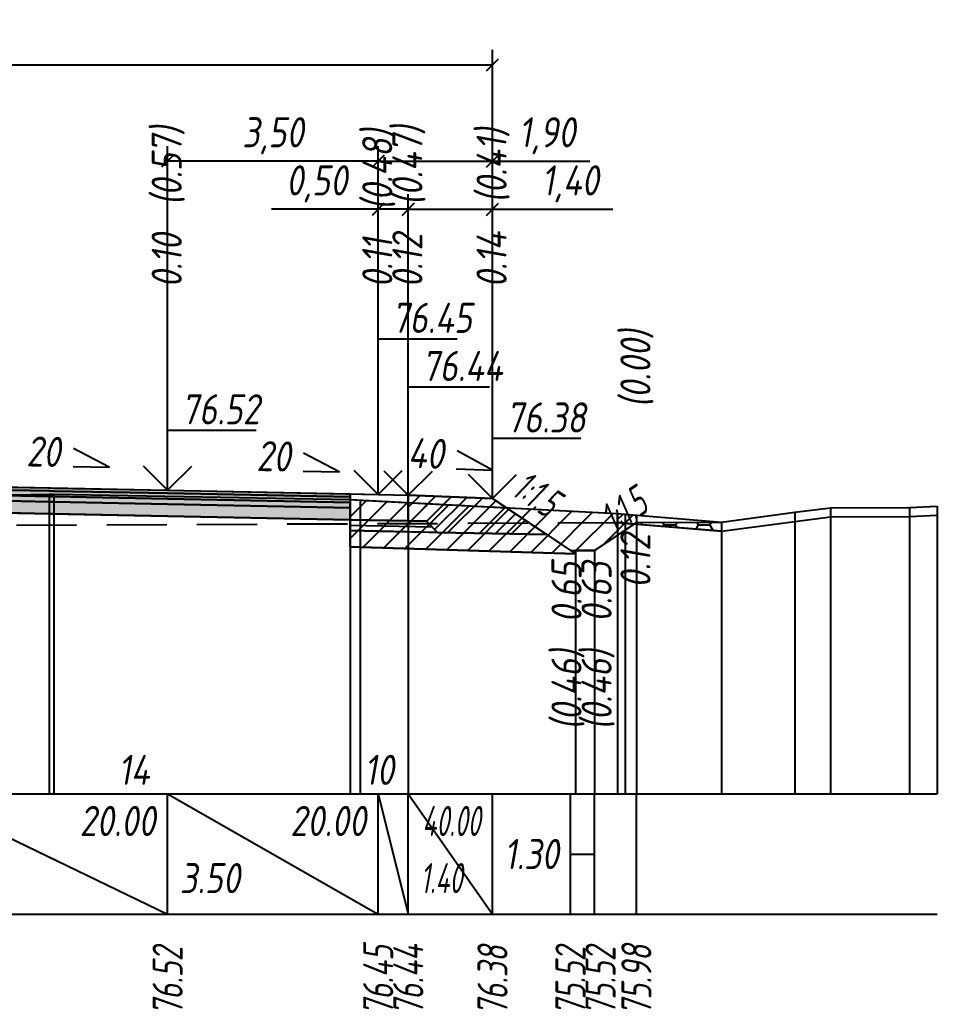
# Model space of a CAD drawing. Extents: x -717 to 1451, y -133302 to 233.
# Drawn here: x 166.5 to 242.7, y -17169.9 to -17087.7 of the extents above; entities that cross this region are included whole.
import ezdxf
from ezdxf.enums import TextEntityAlignment as Align

# ---------------------------------------------------------------- set-up
doc = ezdxf.new("R2010")
doc.units = 0
doc.linetypes.add('штриховая', pattern=[0.75, 0.5, -0.25])
for name, color, linetype in [('Интерполированный поперечник', 2, 'Continuous'), ('Код_514', 1, 'Continuous'), ('Контур_0', 7, 'Continuous'), ('Контур_2521', 7, 'Continuous'), ('Контур_2564', 7, 'Continuous'), ('Контур_2660', 7, 'Continuous'), ('Контур_2665', 7, 'Continuous'), ('Контур_400', 7, 'Continuous'), ('Контур_508', 7, 'Continuous'), ('Контур_512', 7, 'Continuous'), ('Контур_513', 7, 'Continuous'), ('Контур_818', 7, 'Continuous'), ('Красный поперечник', 1, 'Continuous'), ('Объём_2501', 7, 'Continuous'), ('Объём_2564', 7, 'Continuous'), ('Объём_2650', 7, 'Continuous'), ('Объём_2660', 7, 'Continuous'), ('Объём_2661', 7, 'Continuous'), ('Объём_2662', 7, 'Continuous'), ('Объём_2663', 7, 'Continuous'), ('Объём_2664', 7, 'Continuous'), ('Объём_2665', 7, 'Continuous'), ('Объём_2666', 7, 'Continuous'), ('Объём_2667', 7, 'Continuous'), ('Объём_2668', 7, 'Continuous'), ('Объём_2669', 7, 'Continuous'), ('Объём_2675', 7, 'Continuous'), ('Объём_2753', 7, 'Continuous'), ('Откосы', 7, 'Continuous'), ('Отметки покрытия', 7, 'Continuous'), ('Рабочие отметки', 7, 'Continuous'), ('Рабочие отметки доп.', 7, 'Continuous'), ('Слои выравнивания', 7, 'Continuous'), ('Таблица', 7, 'Continuous'), ('Уклоны проезжей части', 7, 'Continuous'), ('Черный поперечник', 3, 'Continuous')]:
    doc.layers.add(name, color=color, linetype=linetype)
for name, color, linetype, true_color in [('Контур_2540', 2, 'Continuous', 0xffff00), ('Контур_2560', 2, 'Continuous', 0xffff00), ('Контур_2561', 7, 'Continuous', 0xff8040), ('Контур_2562', 3, 'Continuous', 0x00ff00), ('Контур_2563', 7, 'Continuous', 0xff8000), ('Контур_2570', 7, 'Continuous', 0x80ff00), ('Контур_2725', 7, 'Continuous', 0x323232), ('Контур_2736', 4, 'Continuous', 0x00ffff), ('Контур_2737', 4, 'Continuous', 0x00ffff), ('Контур_2738', 4, 'Continuous', 0x00ffff), ('Контур_2739', 4, 'Continuous', 0x00ffff), ('Контур_2741', 4, 'Continuous', 0x00ffff), ('Контур_2742', 4, 'Continuous', 0x00ffff), ('Контур_2743', 4, 'Continuous', 0x00ffff), ('Контур_2744', 7, 'Continuous', 0xa4ffff), ('Контур_2745', 7, 'Continuous', 0xa4ffff), ('Контур_2747', 4, 'Continuous', 0x00ffff), ('Контур_2748', 4, 'Continuous', 0x00ffff), ('Контур_2749', 4, 'Continuous', 0x00ffff), ('Контур_2750', 4, 'Continuous', 0x00ffff), ('Контур_2751', 4, 'Continuous', 0x00ffff), ('Контур_2752', 4, 'Continuous', 0x00ffff), ('Контур_2760', 7, 'Continuous', 0x323232), ('Контур_2761', 7, 'Continuous', 0x323232), ('Контур_2762', 7, 'Continuous', 0x323232), ('Контур_2763', 7, 'Continuous', 0x323232), ('Контур_402', 7, 'Continuous', 0xff6464), ('Контур_703', 4, 'Continuous', 0x00ffff), ('Контур_705', 4, 'Continuous', 0x00ffff), ('Контур_707', 4, 'Continuous', 0x00ffff), ('Контур_720', 131, 'Continuous', 0xaaffff), ('Объём_2500', 7, 'Continuous', 0xc0c0c0), ('Объём_2520', 7, 'Continuous', 0x80ffff), ('Объём_2540', 2, 'Continuous', 0xffff00), ('Объём_2560', 2, 'Continuous', 0xffff00), ('Объём_2561', 7, 'Continuous', 0xff8040), ('Объём_2562', 3, 'Continuous', 0x00ff00), ('Объём_2563', 7, 'Continuous', 0xff8000), ('Объём_2570', 7, 'Continuous', 0x80ff00), ('Объём_2600', 7, 'Continuous', 0x808000), ('Объём_2746', 2, 'Continuous', 0xffff00)]:
    doc.layers.add(name, color=color, linetype=linetype, true_color=true_color)
doc.styles.get("Standard").update_dxf_attribs({"font": 'txt', "height": 2.5})
doc.styles.add('М', font='romand.shx', dxfattribs={"width": 0.8, "oblique": 10, "height": 2.5})
doc.dimstyles.new('ISO-25', dxfattribs={"dimtxt": 2.5, "dimasz": 2.5, "dimexe": 1.25, "dimexo": 0.625, "dimtad": 1, "dimtxsty": 'Standard', "dimcen": 2.5, "dimadec": 0, "dimazin": 0, "dimtfac": 1, "dimtmove": 0, "dimatfit": 3, "dimfxl": 1, "dimarcsym": 0})

# ---------------------------------------------------------------- blocks, each defined once
blk = doc.blocks.new('_Oblique')
at = {"color": 0, "linetype": 'ByBlock', "lineweight": -2}
blk.add_line((-0.5, -0.5), (0.5, 0.5), dxfattribs=at)
blk = doc.blocks.new('*D401')
at = {"color": 0, "lineweight": -2, "transparency": 16777216}
for p, q in [((198.774, -17126.602), (198.774, -17102.162)), ((205.774, -17126.882), (205.774, -17102.162)), ((198.774, -17103.412), (205.774, -17103.412)), ((205.774, -17103.412), (215.781, -17103.412))]:
    blk.add_line(p, q, dxfattribs=at)
at = {"layer": 'Defpoints', "color": 0, "transparency": 16777216}
for p in [(205.774, -17103.412), (198.774, -17127.227), (205.774, -17127.507)]:
    blk.add_point(p, dxfattribs=at)
at = {"color": 0, "lineweight": -2, "transparency": 16777216, "rotation": 180}
blk.add_blockref('_Oblique', (198.774, -17103.412), dxfattribs=at)
at = {"color": 0, "lineweight": -2, "transparency": 16777216}
blk.add_blockref('_Oblique', (205.774, -17103.412), dxfattribs=at)
at = {"color": 0, "transparency": 16777216, "insert": (212.24, -17101.299), "char_height": 2.5, "width": 8.75, "attachment_point": 5, "style": 'М'}
blk.add_mtext('1,40', dxfattribs=at)
blk = doc.blocks.new('*D403')
at = {"color": 0, "lineweight": -2, "transparency": 16777216}
for p, q in [((196.274, -17126.552), (196.274, -17102.162)), ((198.774, -17126.602), (198.774, -17102.162)), ((196.274, -17103.412), (187.411, -17103.412)), ((198.774, -17103.412), (196.274, -17103.412))]:
    blk.add_line(p, q, dxfattribs=at)
at = {"layer": 'Defpoints', "color": 0, "transparency": 16777216}
for p in [(198.774, -17103.412), (196.274, -17127.177), (198.774, -17127.227)]:
    blk.add_point(p, dxfattribs=at)
at = {"color": 0, "lineweight": -2, "transparency": 16777216, "rotation": 180}
blk.add_blockref('_Oblique', (196.274, -17103.412), dxfattribs=at)
at = {"color": 0, "lineweight": -2, "transparency": 16777216}
blk.add_blockref('_Oblique', (198.774, -17103.412), dxfattribs=at)
at = {"color": 0, "transparency": 16777216, "insert": (191.172, -17101.299), "char_height": 2.5, "width": 9.16667, "attachment_point": 5, "style": 'М'}
blk.add_mtext('0,50', dxfattribs=at)
blk = doc.blocks.new('*D405')
at = {"color": 0, "lineweight": -2, "transparency": 16777216}
for p, q in [((178.774, -17126.202), (178.774, -17098.162)), ((196.274, -17126.552), (196.274, -17098.162)), ((196.274, -17099.412), (178.774, -17099.412))]:
    blk.add_line(p, q, dxfattribs=at)
at = {"layer": 'Defpoints', "color": 0, "transparency": 16777216}
for p in [(178.774, -17099.412), (178.774, -17126.827), (196.274, -17127.177)]:
    blk.add_point(p, dxfattribs=at)
at = {"color": 0, "lineweight": -2, "transparency": 16777216, "rotation": 180}
blk.add_blockref('_Oblique', (178.774, -17099.412), dxfattribs=at)
at = {"color": 0, "lineweight": -2, "transparency": 16777216}
blk.add_blockref('_Oblique', (196.274, -17099.412), dxfattribs=at)
at = {"color": 0, "transparency": 16777216, "insert": (187.524, -17097.299), "char_height": 2.5, "width": 9.58333, "attachment_point": 5, "style": 'М'}
blk.add_mtext('3,50', dxfattribs=at)
blk = doc.blocks.new('*D406')
at = {"color": 0, "lineweight": -2, "transparency": 16777216}
for p, q in [((196.274, -17126.552), (196.274, -17098.162)), ((205.774, -17126.882), (205.774, -17098.162)), ((196.274, -17099.412), (205.774, -17099.412)), ((205.774, -17099.412), (213.854, -17099.412))]:
    blk.add_line(p, q, dxfattribs=at)
at = {"layer": 'Defpoints', "color": 0, "transparency": 16777216}
for p in [(196.274, -17099.412), (196.274, -17127.177), (205.774, -17127.507)]:
    blk.add_point(p, dxfattribs=at)
at = {"color": 0, "lineweight": -2, "transparency": 16777216, "rotation": 180}
blk.add_blockref('_Oblique', (196.274, -17099.412), dxfattribs=at)
at = {"color": 0, "lineweight": -2, "transparency": 16777216}
blk.add_blockref('_Oblique', (205.774, -17099.412), dxfattribs=at)
at = {"color": 0, "transparency": 16777216, "insert": (210.314, -17097.299), "char_height": 2.5, "width": 8.75, "attachment_point": 5, "style": 'М'}
blk.add_mtext('1,90', dxfattribs=at)
blk = doc.blocks.new('*D408')
at = {"color": 0, "lineweight": -2, "transparency": 16777216}
for p, q in [((110.274, -17126.882), (110.274, -17090.162)), ((205.774, -17126.882), (205.774, -17090.162)), ((110.274, -17091.412), (205.774, -17091.412))]:
    blk.add_line(p, q, dxfattribs=at)
at = {"layer": 'Defpoints', "color": 0, "transparency": 16777216}
for p in [(205.774, -17091.412), (110.274, -17127.507), (205.774, -17127.507)]:
    blk.add_point(p, dxfattribs=at)
at = {"color": 0, "lineweight": -2, "transparency": 16777216, "rotation": 180}
blk.add_blockref('_Oblique', (110.274, -17091.412), dxfattribs=at)
at = {"color": 0, "lineweight": -2, "transparency": 16777216}
blk.add_blockref('_Oblique', (205.774, -17091.412), dxfattribs=at)
at = {"color": 0, "transparency": 16777216, "insert": (158.024, -17089.299), "char_height": 2.5, "width": 10.41667, "attachment_point": 5, "style": 'М'}
blk.add_mtext('19,10', dxfattribs=at)

msp = doc.modelspace()

# ---------------------------------------------------------------- hatches: boundary and pattern name
at = {"layer": 'Объём_2563'}
h = msp.add_hatch(dxfattribs=at)
h.set_pattern_fill('ANSI31', color=256, scale=0.3)
h.paths.add_polyline_path([(201.192, -17130.263), (200.274, -17129.345), (198.774, -17129.315), (198.774, -17127.165), (205.774, -17127.445), (210.274, -17130.445)])
at = {"layer": 'Объём_2570'}
h = msp.add_hatch(dxfattribs=at)
h.set_pattern_fill('ANSI31', color=256, scale=0.2)
h.paths.add_polyline_path([(217.729, -17129.586), (216.166, -17129.451), (216.166, -17128.701), (217.729, -17128.836)])
at = {"layer": 'Объём_2600'}
h = msp.add_hatch(dxfattribs=at)
h.set_pattern_fill('ANSI31', color=6, scale=0.4)
h.paths.add_polyline_path([(214.25, -17131.762), (212.665, -17131.762), (212.665, -17132.039), (193.935, -17131.477), (193.935, -17127.538), (216.166, -17128.701), (216.166, -17129.451), (217.538, -17129.57)])
h = msp.add_hatch(dxfattribs=at)
h.set_pattern_fill('HONEY', color=5, scale=0.3)
h.paths.add_polyline_path([(217.729, -17129.443), (224.795, -17129.413), (224.795, -17130.163), (217.538, -17129.57)])
at = {"layer": 'Слои выравнивания'}
for color, points in [(2, [(158.024, -17126.35), (164.178, -17126.473), (168.932, -17126.568), (169.316, -17126.576), (178.774, -17126.765), (193.935, -17127.068), (193.935, -17127.318), (178.774, -17127.015), (169.316, -17126.826), (168.932, -17126.818), (164.178, -17126.723), (158.024, -17126.6)]), (3, [(158.024, -17126.6), (164.178, -17126.723), (168.932, -17126.818), (169.316, -17126.826), (178.774, -17127.015), (193.935, -17127.318), (193.935, -17127.768), (178.774, -17127.465), (169.316, -17127.276), (168.932, -17127.268), (164.178, -17127.173), (158.024, -17127.05)]), (4, [(158.024, -17127.05), (164.178, -17127.173), (168.932, -17127.268), (169.316, -17127.276), (178.774, -17127.465), (193.935, -17127.768), (193.935, -17128.218), (178.774, -17127.915), (169.316, -17127.726), (168.932, -17127.718), (164.178, -17127.623), (158.024, -17127.5)]), (5, [(158.024, -17127.5), (164.178, -17127.623), (168.932, -17127.718), (169.316, -17127.726), (178.774, -17127.915), (193.935, -17128.218), (193.935, -17129.218), (178.774, -17128.915), (169.316, -17128.726), (168.932, -17128.718), (164.178, -17128.623), (158.024, -17128.5)])]:
    msp.add_hatch(color=color, dxfattribs=at).paths.add_polyline_path(points)

# ---------------------------------------------------------------- linework, layer by layer
at = {"layer": 'Интерполированный поперечник', "linetype": 'штриховая', "ltscale": 10, "flags": 128}
msp.add_lwpolyline([(113.711, -17129.884), (224.795, -17129.413)], dxfattribs=at)
at = {"layer": 'Код_514'}
for p, q in [((158.024, -17152), (178.774, -17162)), ((178.774, -17162), (178.774, -17152)), ((178.774, -17152), (196.274, -17162)), ((196.274, -17162), (196.274, -17152)), ((196.274, -17152), (198.774, -17162)), ((198.774, -17162), (198.774, -17152)), ((198.774, -17152), (205.774, -17162)), ((205.774, -17162), (205.774, -17152)), ((212.25, -17162), (212.25, -17152)), ((214.25, -17162), (214.25, -17152)), ((217.729, -17162), (217.729, -17152)), ((212.25, -17157), (214.25, -17157))]:
    msp.add_line(p, q, dxfattribs=at)
at = {"layer": 'Контур_0', "flags": 128}
for points in [[(193.935, -17127.068), (198.774, -17127.165), (198.774, -17129.315), (193.935, -17129.218), (193.935, -17127.068), (193.935, -17127.068)], [(205.774, -17127.445), (208.828, -17129.481), (208.828, -17129.481), (208.828, -17129.481), (208.828, -17129.481), (208.828, -17129.481), (208.828, -17129.481), (208.828, -17129.481), (208.828, -17129.481), (208.828, -17129.481), (208.828, -17129.481), (208.828, -17129.481), (208.828, -17129.481), (208.828, -17129.481), (208.828, -17129.481), (212.25, -17131.762)], [(205.774, -17127.445), (208.828, -17129.481), (208.828, -17129.481), (208.828, -17129.481), (208.828, -17129.481), (208.828, -17129.481), (208.828, -17129.481), (208.828, -17129.481), (208.828, -17129.481), (208.828, -17129.481), (208.828, -17129.481), (208.828, -17129.481), (208.828, -17129.481), (208.828, -17129.481), (208.828, -17129.481), (212.25, -17131.762), (214.25, -17131.762), (217.729, -17129.443), (217.729, -17129.443), (217.729, -17129.443), (217.729, -17129.443), (217.729, -17129.443), (217.729, -17129.443), (217.729, -17129.443), (217.729, -17129.443), (217.729, -17129.443), (217.729, -17129.443), (217.729, -17129.443), (217.729, -17129.443), (217.729, -17129.443)], [(198.774, -17130.215), (193.935, -17130.118), (193.935, -17129.218), (200.274, -17129.345), (201.192, -17130.263), (198.774, -17130.215), (198.774, -17130.215)], [(198.774, -17129.315), (200.274, -17129.345), (201.192, -17130.263), (210.274, -17130.445)]]:
    msp.add_lwpolyline(points, dxfattribs=at)
at = {"layer": 'Контур_2521', "color": 250, "flags": 128}
msp.add_lwpolyline([(193.935, -17129.668), (200.733, -17129.804)], dxfattribs=at)
at = {"layer": 'Контур_2540', "flags": 128}
msp.add_lwpolyline([(196.274, -17130.165), (210.274, -17130.445), (212.665, -17132.039), (193.935, -17131.477), (193.935, -17130.118), (196.274, -17130.165), (196.274, -17130.165)], dxfattribs=at)
at = {"layer": 'Контур_2560', "flags": 128}
msp.add_lwpolyline([(198.774, -17127.165), (205.774, -17127.445), (205.774, -17127.445), (205.774, -17127.445)], dxfattribs=at)
at = {"layer": 'Контур_2561', "flags": 128}
msp.add_lwpolyline([(198.774, -17127.165), (198.774, -17127.165), (205.774, -17127.445), (205.774, -17127.445), (198.774, -17127.165)], dxfattribs=at)
at = {"layer": 'Контур_2562', "flags": 128}
msp.add_lwpolyline([(205.774, -17127.445), (205.774, -17127.445), (205.774, -17127.445), (205.774, -17127.445), (205.774, -17127.445)], dxfattribs=at)
at = {"layer": 'Контур_2563', "flags": 128}
msp.add_lwpolyline([(201.192, -17130.263), (200.274, -17129.345), (198.774, -17129.315), (198.774, -17127.165), (205.774, -17127.445), (210.274, -17130.445), (201.192, -17130.263), (201.192, -17130.263)], dxfattribs=at)
at = {"layer": 'Контур_2564', "flags": 128}
msp.add_lwpolyline([(198.774, -17127.165), (205.774, -17127.445)], dxfattribs=at)
at = {"layer": 'Контур_2570', "flags": 128}
msp.add_lwpolyline([(158.024, -17127.281), (168.932, -17127.09), (169.316, -17127.097), (193.935, -17127.538), (194.787, -17127.578), (216.166, -17128.701), (216.166, -17129.451), (216.79, -17129.509), (224.795, -17130.163), (224.795, -17130.163), (230.885, -17129.347), (233.861, -17128.978), (240.421, -17128.955), (242.729, -17128.837)], dxfattribs=at)
at = {"layer": 'Контур_2660', "flags": 128}
msp.add_lwpolyline([(193.935, -17131.477), (212.665, -17132.039)], dxfattribs=at)
at = {"layer": 'Контур_2665', "flags": 128}
msp.add_lwpolyline([(205.774, -17127.445), (205.774, -17127.445)], dxfattribs=at)
at = {"layer": 'Контур_2725', "flags": 128}
msp.add_lwpolyline([(145.232, -17128.756), (158.024, -17128.5), (164.178, -17128.623), (168.932, -17128.718), (169.316, -17128.726), (178.774, -17128.915), (193.935, -17129.218)], dxfattribs=at)
at = {"layer": 'Контур_2736', "flags": 128}
for points in [[(205.774, -17127.445), (208.828, -17129.481)], [(208.828, -17129.481), (212.25, -17131.762)]]:
    msp.add_lwpolyline(points, dxfattribs=at)
at = {"layer": 'Контур_2737', "flags": 128}
msp.add_lwpolyline([(208.828, -17129.481), (208.828, -17129.481)], dxfattribs=at)
at = {"layer": 'Контур_2738', "flags": 128}
msp.add_lwpolyline([(208.828, -17129.481), (208.828, -17129.481)], dxfattribs=at)
at = {"layer": 'Контур_2739', "flags": 128}
msp.add_lwpolyline([(208.828, -17129.481), (208.828, -17129.481)], dxfattribs=at)
at = {"layer": 'Контур_2741', "flags": 128}
msp.add_lwpolyline([(217.729, -17129.443), (217.729, -17129.443)], dxfattribs=at)
at = {"layer": 'Контур_2742', "flags": 128}
msp.add_lwpolyline([(217.729, -17129.443), (217.729, -17129.443)], dxfattribs=at)
at = {"layer": 'Контур_2743', "flags": 128}
msp.add_lwpolyline([(217.729, -17129.443), (217.729, -17129.443)], dxfattribs=at)
at = {"layer": 'Контур_2744', "flags": 128}
msp.add_lwpolyline([(217.729, -17129.443), (217.729, -17129.443)], dxfattribs=at)
msp.add_lwpolyline([(217.729, -17129.443), (217.729, -17129.443)], dxfattribs=at)
msp.add_lwpolyline([(217.729, -17129.443), (217.729, -17129.443)], dxfattribs=at)
msp.add_lwpolyline([(217.729, -17129.443), (217.729, -17129.443)], dxfattribs=at)
msp.add_lwpolyline([(217.729, -17129.443), (217.729, -17129.443)], dxfattribs=at)
msp.add_lwpolyline([(217.729, -17129.443), (217.729, -17129.443)], dxfattribs=at)
at = {"layer": 'Контур_2745', "flags": 128}
msp.add_lwpolyline([(208.828, -17129.481), (208.828, -17129.481)], dxfattribs=at)
msp.add_lwpolyline([(208.828, -17129.481), (208.828, -17129.481)], dxfattribs=at)
msp.add_lwpolyline([(208.828, -17129.481), (208.828, -17129.481)], dxfattribs=at)
msp.add_lwpolyline([(208.828, -17129.481), (208.828, -17129.481)], dxfattribs=at)
msp.add_lwpolyline([(208.828, -17129.481), (208.828, -17129.481)], dxfattribs=at)
msp.add_lwpolyline([(208.828, -17129.481), (208.828, -17129.481)], dxfattribs=at)
at = {"layer": 'Контур_2747', "flags": 128}
msp.add_lwpolyline([(208.828, -17129.481), (208.828, -17129.481)], dxfattribs=at)
at = {"layer": 'Контур_2748', "flags": 128}
msp.add_lwpolyline([(208.828, -17129.481), (208.828, -17129.481)], dxfattribs=at)
at = {"layer": 'Контур_2749', "flags": 128}
msp.add_lwpolyline([(208.828, -17129.481), (208.828, -17129.481)], dxfattribs=at)
at = {"layer": 'Контур_2750', "flags": 128}
msp.add_lwpolyline([(217.729, -17129.443), (217.729, -17129.443)], dxfattribs=at)
at = {"layer": 'Контур_2751', "flags": 128}
msp.add_lwpolyline([(217.729, -17129.443), (217.729, -17129.443)], dxfattribs=at)
at = {"layer": 'Контур_2752', "flags": 128}
msp.add_lwpolyline([(217.729, -17129.443), (217.729, -17129.443)], dxfattribs=at)
at = {"layer": 'Контур_2760', "flags": 128}
msp.add_lwpolyline([(145.232, -17126.606), (158.024, -17126.35), (164.178, -17126.473), (168.932, -17126.568), (169.316, -17126.576), (178.774, -17126.765), (193.935, -17127.068)], dxfattribs=at)
at = {"layer": 'Контур_2761', "flags": 128}
msp.add_lwpolyline([(145.232, -17126.856), (158.024, -17126.6), (164.178, -17126.723), (168.932, -17126.818), (169.316, -17126.826), (178.774, -17127.015), (193.935, -17127.318)], dxfattribs=at)
at = {"layer": 'Контур_2762', "flags": 128}
msp.add_lwpolyline([(145.232, -17127.306), (158.024, -17127.05), (164.178, -17127.173), (168.932, -17127.268), (169.316, -17127.276), (178.774, -17127.465), (193.935, -17127.768)], dxfattribs=at)
at = {"layer": 'Контур_2763', "flags": 128}
msp.add_lwpolyline([(145.232, -17127.756), (158.024, -17127.5), (164.178, -17127.623), (168.932, -17127.718), (169.316, -17127.726), (178.774, -17127.915), (193.935, -17128.218)], dxfattribs=at)
at = {"layer": 'Контур_400', "flags": 128}
msp.add_lwpolyline([(158.024, -17126.35), (178.774, -17126.765), (196.274, -17127.115), (196.274, -17127.115), (196.274, -17127.115), (196.274, -17127.115), (196.274, -17127.115), (196.274, -17127.115), (198.774, -17127.165)], dxfattribs=at)
at = {"layer": 'Контур_402', "flags": 128}
msp.add_lwpolyline([(105, -17131.99), (145.232, -17130.784), (145.232, -17128.756), (158.024, -17128.5), (193.935, -17129.218), (193.935, -17131.477), (212.665, -17132.039)], dxfattribs=at)
at = {"layer": 'Контур_508', "flags": 128}
msp.add_lwpolyline([(105, -17131.99), (145.232, -17130.784), (145.232, -17128.756), (158.024, -17128.5), (193.935, -17129.218), (193.935, -17131.477), (212.665, -17132.039), (212.665, -17131.762), (214.25, -17131.762), (217.729, -17129.443)], dxfattribs=at)
at = {"layer": 'Контур_512', "flags": 128}
msp.add_lwpolyline([(193.935, -17131.477), (212.665, -17132.039), (212.665, -17131.762), (214.25, -17131.762), (217.729, -17129.443)], dxfattribs=at)
at = {"layer": 'Контур_513', "flags": 128}
msp.add_lwpolyline([(105, -17131.99), (145.232, -17130.784), (145.232, -17128.756), (158.024, -17128.5), (193.935, -17129.218), (193.935, -17131.477), (212.665, -17132.039), (212.665, -17131.762), (214.25, -17131.762), (217.729, -17129.443)], dxfattribs=at)
at = {"layer": 'Контур_703', "flags": 128}
msp.add_lwpolyline([(205.774, -17127.445), (208.828, -17129.481)], dxfattribs=at)
at = {"layer": 'Контур_705', "flags": 128}
msp.add_lwpolyline([(208.828, -17129.481), (208.828, -17129.481)], dxfattribs=at)
at = {"layer": 'Контур_707', "flags": 128}
msp.add_lwpolyline([(214.25, -17131.762), (217.729, -17129.443)], dxfattribs=at)
at = {"layer": 'Контур_720', "flags": 128}
msp.add_lwpolyline([(212.25, -17131.762), (214.25, -17131.762)], dxfattribs=at)
at = {"layer": 'Контур_818', "flags": 128}
msp.add_lwpolyline([(105, -17131.71), (113.711, -17130.634), (113.711, -17130.634), (114.533, -17130.505), (122.335, -17129.22), (122.335, -17128.47), (122.405, -17128.466), (145.232, -17127.505), (158.024, -17127.281), (168.932, -17127.09), (169.316, -17127.097), (193.935, -17127.538), (194.787, -17127.578), (216.166, -17128.701), (216.166, -17129.451), (216.79, -17129.509), (217.729, -17129.586)], dxfattribs=at)
at = {"layer": 'Красный поперечник'}
for p, q in [((158.024, -17126.35), (178.774, -17126.765)), ((178.774, -17126.765), (196.274, -17127.115)), ((196.274, -17127.115), (198.774, -17127.165)), ((198.774, -17127.165), (205.774, -17127.445)), ((205.774, -17127.445), (212.25, -17131.762)), ((214.25, -17131.762), (217.729, -17129.443)), ((217.729, -17129.443), (217.729, -17152)), ((193.935, -17131.477), (193.935, -17152)), ((212.25, -17131.762), (214.25, -17131.762)), ((212.665, -17131.762), (212.665, -17152)), ((212.665, -17132.039), (212.665, -17152)), ((214.25, -17131.762), (214.25, -17152))]:
    msp.add_line(p, q, dxfattribs=at)
at = {"layer": 'Объём_2500', "flags": 128}
msp.add_lwpolyline([(193.935, -17127.068), (198.774, -17127.165), (198.774, -17129.315), (193.935, -17129.218), (193.935, -17127.068), (193.935, -17127.068)], dxfattribs=at)
at = {"layer": 'Объём_2501', "flags": 128}
msp.add_lwpolyline([(158.024, -17126.35), (178.774, -17126.765), (196.274, -17127.115), (196.274, -17127.115), (196.274, -17127.115), (196.274, -17127.115), (196.274, -17127.115), (196.274, -17127.115), (198.774, -17127.165)], dxfattribs=at)
at = {"layer": 'Объём_2520', "color": 250, "flags": 128}
msp.add_lwpolyline([(198.774, -17130.215), (193.935, -17130.118), (193.935, -17129.218), (200.274, -17129.345), (201.192, -17130.263), (198.774, -17130.215), (198.774, -17130.215)], dxfattribs=at)
at = {"layer": 'Объём_2540', "flags": 128}
msp.add_lwpolyline([(196.274, -17130.165), (210.274, -17130.445), (212.665, -17132.039), (193.935, -17131.477), (193.935, -17130.118), (196.274, -17130.165), (196.274, -17130.165)], dxfattribs=at)
at = {"layer": 'Объём_2560', "flags": 128}
msp.add_lwpolyline([(198.774, -17127.165), (205.774, -17127.445), (205.774, -17127.445), (205.774, -17127.445)], dxfattribs=at)
at = {"layer": 'Объём_2561', "flags": 128}
msp.add_lwpolyline([(198.774, -17127.165), (198.774, -17127.165), (205.774, -17127.445), (205.774, -17127.445), (198.774, -17127.165)], dxfattribs=at)
at = {"layer": 'Объём_2562', "flags": 128}
msp.add_lwpolyline([(205.774, -17127.445), (205.774, -17127.445), (205.774, -17127.445), (205.774, -17127.445), (205.774, -17127.445)], dxfattribs=at)
at = {"layer": 'Объём_2563', "color": 250, "flags": 128}
msp.add_lwpolyline([(201.192, -17130.263), (200.274, -17129.345), (198.774, -17129.315), (198.774, -17127.165), (205.774, -17127.445), (210.274, -17130.445), (201.192, -17130.263), (201.192, -17130.263)], dxfattribs=at)
at = {"layer": 'Объём_2564', "flags": 128}
msp.add_lwpolyline([(198.774, -17127.165), (205.774, -17127.445)], dxfattribs=at)
at = {"layer": 'Объём_2570', "flags": 128}
msp.add_lwpolyline([(217.729, -17129.586), (216.166, -17129.451), (216.166, -17128.701), (217.729, -17128.836), (217.729, -17129.586), (217.729, -17129.586)], dxfattribs=at)
at = {"layer": 'Объём_2600', "color": 5, "flags": 128}
msp.add_lwpolyline([(217.729, -17129.443), (224.795, -17129.413), (224.795, -17130.163), (217.538, -17129.57), (217.729, -17129.443), (217.729, -17129.443)], dxfattribs=at)
at = {"layer": 'Объём_2650', "color": 6, "flags": 128}
msp.add_lwpolyline([(214.25, -17131.762), (212.665, -17131.762), (212.665, -17132.039), (193.935, -17131.477), (193.935, -17127.538), (216.166, -17128.701), (216.166, -17129.451), (217.538, -17129.57), (214.25, -17131.762), (214.25, -17131.762)], dxfattribs=at)
at = {"layer": 'Объём_2660', "flags": 128}
msp.add_lwpolyline([(193.935, -17131.477), (212.665, -17132.039)], dxfattribs=at)
at = {"layer": 'Объём_2661', "flags": 128}
msp.add_lwpolyline([(205.774, -17127.445), (208.828, -17129.481), (212.25, -17131.762)], dxfattribs=at)
at = {"layer": 'Объём_2662', "flags": 128}
msp.add_lwpolyline([(214.25, -17131.762), (217.729, -17129.443)], dxfattribs=at)
at = {"layer": 'Объём_2663', "flags": 128}
msp.add_lwpolyline([(212.25, -17131.762), (214.25, -17131.762)], dxfattribs=at)
at = {"layer": 'Объём_2664', "flags": 128}
msp.add_lwpolyline([(212.25, -17131.762), (214.25, -17131.762)], dxfattribs=at)
at = {"layer": 'Объём_2665', "flags": 128}
msp.add_lwpolyline([(205.774, -17127.445), (205.774, -17127.445)], dxfattribs=at)
at = {"layer": 'Объём_2666', "flags": 128}
for points in [[(205.774, -17127.445), (208.828, -17129.481)], [(208.828, -17129.481), (212.25, -17131.762)]]:
    msp.add_lwpolyline(points, dxfattribs=at)
at = {"layer": 'Объём_2667', "flags": 128}
for points in [[(208.828, -17129.481), (208.828, -17129.481)], [(217.729, -17129.443), (217.729, -17129.443)]]:
    msp.add_lwpolyline(points, dxfattribs=at)
at = {"layer": 'Объём_2668', "flags": 128}
for points in [[(208.828, -17129.481), (208.828, -17129.481)], [(217.729, -17129.443), (217.729, -17129.443)]]:
    msp.add_lwpolyline(points, dxfattribs=at)
at = {"layer": 'Объём_2669', "flags": 128}
for points in [[(208.828, -17129.481), (208.828, -17129.481)], [(217.729, -17129.443), (217.729, -17129.443)]]:
    msp.add_lwpolyline(points, dxfattribs=at)
at = {"layer": 'Объём_2675', "flags": 128}
for points in [[(208.828, -17129.481), (208.828, -17129.481)], [(208.828, -17129.481), (208.828, -17129.481)], [(208.828, -17129.481), (208.828, -17129.481)], [(208.828, -17129.481), (208.828, -17129.481)], [(208.828, -17129.481), (208.828, -17129.481)], [(208.828, -17129.481), (208.828, -17129.481)], [(217.729, -17129.443), (217.729, -17129.443)], [(217.729, -17129.443), (217.729, -17129.443)], [(217.729, -17129.443), (217.729, -17129.443)], [(217.729, -17129.443), (217.729, -17129.443)], [(217.729, -17129.443), (217.729, -17129.443)], [(217.729, -17129.443), (217.729, -17129.443)]]:
    msp.add_lwpolyline(points, dxfattribs=at)
at = {"layer": 'Объём_2746', "flags": 128}
msp.add_lwpolyline([(194.787, -17127.578), (206.93, -17128.216), (212.25, -17131.762), (212.665, -17131.762), (212.665, -17132.039), (193.935, -17131.477), (193.935, -17127.538), (194.787, -17127.578), (194.787, -17127.578)], dxfattribs=at)
at = {"layer": 'Объём_2753', "flags": 128}
msp.add_lwpolyline([(193.935, -17127.068), (193.935, -17127.068)], dxfattribs=at)
at = {"layer": 'Откосы', "color": 1, "flags": 128}
for points in [[(170.912, -17124.791), (173.911, -17124.85), (170.942, -17123.291)], [(202.762, -17124.98), (205.759, -17125.1), (202.822, -17123.481)], [(190.037, -17125.173), (193.036, -17125.233), (190.067, -17123.673)]]:
    msp.add_lwpolyline(points, dxfattribs=at)
at = {"layer": 'Отметки покрытия', "color": 1}
for p, q in [((196.274, -17127.115), (196.274, -17114.165)), ((196.274, -17114.165), (202.824, -17114.165)), ((198.774, -17127.165), (198.774, -17118.165)), ((198.774, -17118.165), (205.524, -17118.165)), ((178.774, -17126.765), (178.774, -17121.765)), ((178.774, -17121.765), (186.124, -17121.765)), ((205.774, -17127.445), (205.774, -17122.445)), ((205.774, -17122.445), (213.124, -17122.445)), ((178.774, -17126.765), (176.774, -17124.765)), ((178.774, -17126.765), (180.774, -17124.765)), ((196.274, -17127.115), (194.274, -17125.115)), ((196.274, -17127.115), (198.274, -17125.115)), ((198.774, -17127.165), (196.774, -17125.165)), ((198.774, -17127.165), (200.774, -17125.165)), ((205.774, -17127.445), (203.774, -17125.445)), ((205.774, -17127.445), (207.774, -17125.445))]:
    msp.add_line(p, q, dxfattribs=at)
at = {"layer": 'Слои выравнивания'}
for p, q in [((193.935, -17127.068), (193.935, -17152)), ((198.774, -17127.165), (198.774, -17152))]:
    msp.add_line(p, q, dxfattribs=at)
at = {"layer": 'Слои выравнивания', "color": 2, "flags": 128}
msp.add_lwpolyline([(158.024, -17126.35), (164.178, -17126.473), (168.932, -17126.568), (169.316, -17126.576), (178.774, -17126.765), (193.935, -17127.068), (193.935, -17127.318), (178.774, -17127.015), (169.316, -17126.826), (168.932, -17126.818), (164.178, -17126.723), (158.024, -17126.6)], close=True, dxfattribs=at)
at = {"layer": 'Слои выравнивания', "color": 3, "flags": 128}
msp.add_lwpolyline([(158.024, -17126.6), (164.178, -17126.723), (168.932, -17126.818), (169.316, -17126.826), (178.774, -17127.015), (193.935, -17127.318), (193.935, -17127.768), (178.774, -17127.465), (169.316, -17127.276), (168.932, -17127.268), (164.178, -17127.173), (158.024, -17127.05)], close=True, dxfattribs=at)
at = {"layer": 'Слои выравнивания', "color": 4, "flags": 128}
msp.add_lwpolyline([(158.024, -17127.05), (164.178, -17127.173), (168.932, -17127.268), (169.316, -17127.276), (178.774, -17127.465), (193.935, -17127.768), (193.935, -17128.218), (178.774, -17127.915), (169.316, -17127.726), (168.932, -17127.718), (164.178, -17127.623), (158.024, -17127.5)], close=True, dxfattribs=at)
at = {"layer": 'Слои выравнивания', "color": 5, "flags": 128}
msp.add_lwpolyline([(158.024, -17127.5), (164.178, -17127.623), (168.932, -17127.718), (169.316, -17127.726), (178.774, -17127.915), (193.935, -17128.218), (193.935, -17129.218), (178.774, -17128.915), (169.316, -17128.726), (168.932, -17128.718), (164.178, -17128.623), (158.024, -17128.5)], close=True, dxfattribs=at)
at = {"layer": 'Таблица'}
for p, q in [((80, -17152), (242.729, -17152)), ((80, -17162), (242.729, -17162))]:
    msp.add_line(p, q, dxfattribs=at)
at = {"layer": 'Черный поперечник', "color": 7}
for p, q in [((168.932, -17127.09), (168.932, -17152)), ((169.316, -17127.097), (169.316, -17152)), ((193.935, -17127.538), (193.935, -17152)), ((194.787, -17127.578), (194.787, -17152)), ((233.861, -17128.228), (233.861, -17152)), ((240.421, -17128.205), (240.421, -17152)), ((242.729, -17128.087), (242.729, -17152)), ((216.166, -17128.701), (216.166, -17152)), ((216.79, -17128.759), (216.79, -17152)), ((230.885, -17128.597), (230.885, -17152)), ((224.795, -17129.413), (224.795, -17152))]:
    msp.add_line(p, q, dxfattribs=at)
at = {"layer": 'Черный поперечник', "flags": 128}
msp.add_lwpolyline([(80, -17132), (91.358, -17131.602), (93.854, -17131.476), (101.223, -17131.427), (113.711, -17129.884), (114.533, -17129.755), (122.335, -17128.47), (122.405, -17128.466), (145.232, -17127.505), (158.024, -17127.281), (168.932, -17127.09), (169.316, -17127.097), (193.935, -17127.538), (194.787, -17127.578), (216.166, -17128.701), (216.79, -17128.759), (224.795, -17129.413), (230.885, -17128.597), (233.861, -17128.228), (240.421, -17128.205), (242.729, -17128.087)], dxfattribs=at)

# ---------------------------------------------------------------- texts
at = {"layer": 'Код_514', "style": 'М', "oblique": 10}
for s, width, p in [('20.00', 0.8, (177.774, -17153)), ('20.00', 0.8, (195.274, -17153)), ('40.00', 0.6, (204.774, -17153))]:
    msp.add_text(s, height=2.5, dxfattribs=dict(at, width=width)).set_placement(p, align=Align.TOP_RIGHT)
at = {"layer": 'Код_514', "style": 'М', "oblique": 10, "width": 0.8}
msp.add_text('1.30', height=2.5, dxfattribs=at).set_placement((209.012, -17157), align=Align.MIDDLE_CENTER)
at = {"layer": 'Код_514', "style": 'М', "oblique": 10}
for s, width, p in [('3.50', 0.8, (179.774, -17161)), ('1.40', 0.6, (199.774, -17161))]:
    msp.add_text(s, height=2.5, dxfattribs=dict(at, width=width)).set_placement(p, align=Align.BOTTOM_LEFT)
at = {"layer": 'Код_514', "style": 'М', "oblique": 10, "width": 0.7}
for s, p in [('76.52', (178.774, -17170.382)), ('76.45', (196.274, -17170.382)), ('76.44', (198.774, -17170.382)), ('76.38', (205.774, -17170.382)), ('75.52', (212.25, -17170.382)), ('75.52', (214.75, -17170.382)), ('75.98', (217.729, -17170.382))]:
    msp.add_text(s, height=2.5, rotation=90, dxfattribs=at).set_placement(p, align=Align.MIDDLE_LEFT)
at = {"layer": 'Отметки покрытия', "color": 1, "style": 'М', "oblique": 10, "width": 0.8}
for s, p in [('76.45', (197.415, -17114.433)), ('76.44', (199.915, -17118.433)), ('76.52', (179.915, -17122.033)), ('76.38', (206.915, -17122.713))]:
    msp.add_text(s, height=2.5, dxfattribs=at).set_placement(p, align=Align.BOTTOM_LEFT)
at = {"layer": 'Рабочие отметки', "color": 1, "style": 'М', "oblique": 10, "width": 0.8}
for s, p in [('0.10', (178.696, -17109.915)), ('0.12', (198.696, -17109.915)), ('0.14', (205.696, -17109.915)), ('0.11', (196.196, -17109.915))]:
    msp.add_text(s, height=2.5, rotation=90, dxfattribs=at).set_placement(p, align=Align.MIDDLE_LEFT)
for s, p in [('0.12', (217.651, -17130.374)), ('0.65', (211.922, -17132.693)), ('0.63', (214.422, -17132.693))]:
    msp.add_text(s, height=2.5, rotation=90, dxfattribs=at).set_placement(p, align=Align.MIDDLE_RIGHT)
at = {"layer": 'Рабочие отметки доп.', "color": 1, "style": 'М', "oblique": 10, "width": 0.8}
for s, p in [('(0.57)', (178.696, -17103.065)), ('(0.47)', (198.696, -17103.065)), ('(0.48)', (196.196, -17103.465)), ('(0.41)', (205.696, -17102.865)), ('(0.00)', (217.651, -17119.874))]:
    msp.add_text(s, height=2.5, rotation=90, dxfattribs=at).set_placement(p, align=Align.MIDDLE_LEFT)
for p in [(211.922, -17139.993), (214.422, -17139.993)]:
    msp.add_text('(0.46)', height=2.5, rotation=90, dxfattribs=at).set_placement(p, align=Align.MIDDLE_RIGHT)
at = {"layer": 'Слои выравнивания', "style": 'М', "oblique": 10, "width": 0.8}
for s, p in [('14', (175.979, -17152)), ('10', (196.354, -17152))]:
    msp.add_text(s, height=2.5, dxfattribs=at).set_placement(p, align=Align.BOTTOM_CENTER)
at = {"layer": 'Уклоны проезжей части', "color": 1, "style": 'М', "oblique": 10}
for s, rotation, width, p in [('20', 358.85423, 0.8, (168.419, -17125.557)), ('20', 358.85423, 0.8, (187.544, -17125.94)), ('40', 357.70938, 0.8, (200.17, -17125.696)), ('1:1.5', 326.30994, 0.6, (208.343, -17128.732)), ('1:1.5', 33.69007, 0.6, (217.802, -17130.047))]:
    msp.add_text(s, height=2.5, rotation=rotation, dxfattribs=dict(at, width=width)).set_placement(p, align=Align.BOTTOM_CENTER)

# ---------------------------------------------------------------- dimensions: what is measured, and where the dimension line sits
at = {"color": 5}
dim = msp.add_linear_dim(base=(205.774, -17091.412), p1=(110.274, -17127.507), p2=(205.774, -17127.507), angle=180, dimstyle='ISO-25', override={"dimasz": 1, "dimlfac": 0.2, "dimzin": 0, "dimtxsty": 'М', "dimblk1": 'Oblique', "dimblk2": 'Oblique', "dimsah": 1}, dxfattribs=at)
dim.commit()
dim.dimension.update_dxf_attribs({"geometry": '*D408', "text_midpoint": (158.024, -17089.299)})
dim = msp.add_linear_dim(base=(178.774, -17099.412), p1=(196.274, -17127.177), p2=(178.774, -17126.827), dimstyle='ISO-25', override={"dimasz": 1, "dimlfac": 0.2, "dimzin": 0, "dimtxsty": 'М', "dimblk1": 'Oblique', "dimblk2": 'Oblique', "dimsah": 1}, dxfattribs=at)
dim.commit()
dim.dimension.update_dxf_attribs({"geometry": '*D405', "text_midpoint": (187.524, -17097.299)})
dim = msp.add_linear_dim(base=(196.274, -17099.412), p1=(205.774, -17127.507), p2=(196.274, -17127.177), dimstyle='ISO-25', override={"dimasz": 1, "dimlfac": 0.2, "dimzin": 0, "dimtxsty": 'М', "dimblk1": 'Oblique', "dimblk2": 'Oblique', "dimsah": 1}, dxfattribs=at)
dim.commit()
dim.dimension.update_dxf_attribs({"geometry": '*D406', "text_midpoint": (210.314, -17099.412), "dimtype": 160})
for base, p1, p2, picture, middle in [((198.774, -17103.412), (196.274, -17127.177), (198.774, -17127.227), '*D403', (191.172, -17103.412)), ((205.774, -17103.412), (198.774, -17127.227), (205.774, -17127.507), '*D401', (212.24, -17103.412))]:
    dim = msp.add_linear_dim(base=base, p1=p1, p2=p2, angle=180, dimstyle='ISO-25', override={"dimasz": 1, "dimlfac": 0.2, "dimzin": 0, "dimtxsty": 'М', "dimblk1": 'Oblique', "dimblk2": 'Oblique', "dimsah": 1}, dxfattribs=at)
    dim.commit()
    dim.dimension.update_dxf_attribs({"geometry": picture, "text_midpoint": middle, "dimtype": 160})

doc.saveas('drawing.dxf')
